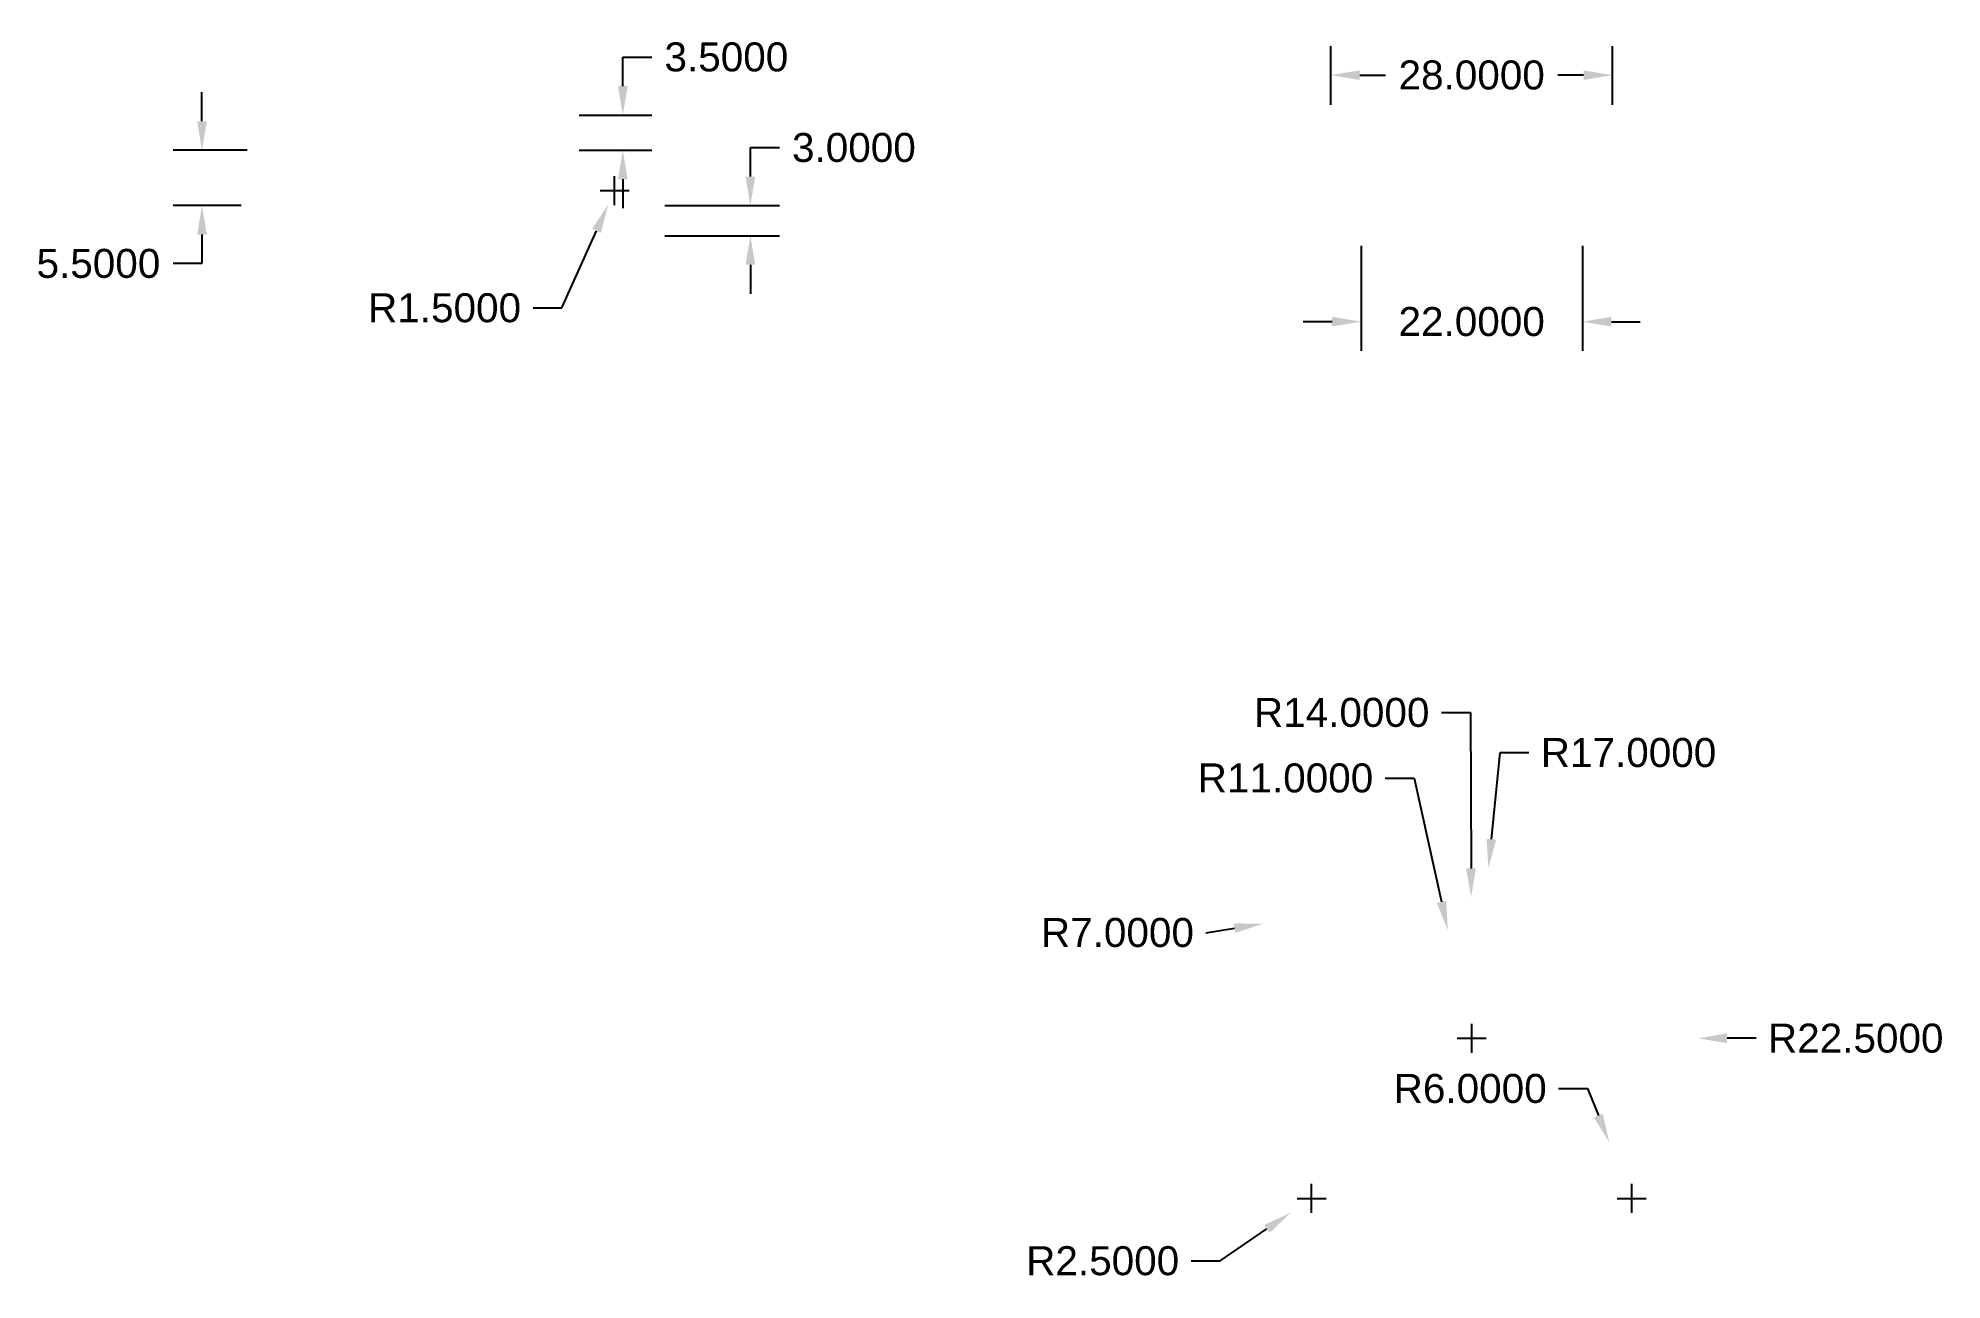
# Paper-space layout 'Layout1' of a CAD drawing. Header units: inches. Extents: x -0.3 to 11.5, y 0.3 to 8.
import ezdxf

# ---------------------------------------------------------------- set-up
doc = ezdxf.new("R2010")
doc.units = ezdxf.units.IN
doc.header["$MEASUREMENT"] = 0
doc.styles.get("Standard").update_dxf_attribs({"font": 'arial.ttf'})
doc.dimstyles.get("Standard").update_dxf_attribs({"dimtxt": 0.18, "dimasz": 0.18, "dimexe": 0.18, "dimexo": 0.0625, "dimgap": 0.09, "dimtad": 0, "dimtih": 1, "dimtoh": 1, "dimdec": 4, "dimzin": 0, "dimdsep": 46, "dimtxsty": 'Standard', "dimcen": 0.09, "dimadec": 0, "dimazin": 0, "dimtfac": 1, "dimtdec": 4, "dimtofl": 0, "dimtmove": 0, "dimatfit": 3, "dimfxl": 1, "dimtolj": 1, "dimtzin": 0, "dimarcsym": 0})

# ---------------------------------------------------------------- blocks, each defined once
blk = doc.blocks.new('*D21')
at = {"color": 0, "lineweight": -2, "transparency": 16777216}
for p, q in [((7.919779297469076, 6.715889425392636), (7.919779297469076, 6.065005598427447)), ((9.294779297469077, 6.715889425392636), (9.294779297469077, 6.065005598427447)), ((7.739779297469076, 6.245005598427447), (7.559779297469076, 6.245005598427447)), ((9.474779297469077, 6.245005598427447), (9.654779297469076, 6.245005598427447))]:
    blk.add_line(p, q, dxfattribs=at)
at = {"color": 0, "transparency": 16777216}
for points in [[(7.739779297469076, 6.275005598427447), (7.739779297469076, 6.215005598427447), (7.919779297469076, 6.245005598427447)], [(9.474779297469077, 6.275005598427447), (9.474779297469077, 6.215005598427447), (9.294779297469077, 6.245005598427447)]]:
    blk.add_solid(points, dxfattribs=at)
at = {"layer": 'Defpoints', "color": 0, "transparency": 16777216}
for p in [(7.919779297469076, 6.778389425392636), (9.294779297469077, 6.778389425392636), (9.294779297469077, 6.245005598427447)]:
    blk.add_point(p, dxfattribs=at)
at = {"color": 0, "transparency": 16777216, "insert": (8.607279297469077, 6.245005598427447), "char_height": 0.18, "attachment_point": 5}
blk.add_mtext('\\A1;22.0000', dxfattribs=at)
blk = doc.blocks.new('*D22')
at = {"color": 0, "lineweight": -2, "transparency": 16777216}
for p, q in [((4.126577269875921, 7.145889425392639), (4.126577269875921, 7.325889425392639)), ((4.126577269875921, 7.325889425392639), (4.306577269875921, 7.325889425392639)), ((3.595245742855129, 6.965889425392639), (4.306577269875921, 6.965889425392639)), ((3.595245742855142, 6.778389425392639), (4.306577269875921, 6.778389425392639)), ((4.126577269875921, 6.598389425392639), (4.126577269875921, 6.418389425392639))]:
    blk.add_line(p, q, dxfattribs=at)
at = {"color": 0, "transparency": 16777216}
for points in [[(4.096577269875921, 7.145889425392639), (4.156577269875921, 7.145889425392639), (4.126577269875921, 6.965889425392639)], [(4.096577269875921, 6.598389425392639), (4.156577269875921, 6.598389425392639), (4.126577269875921, 6.778389425392639)]]:
    blk.add_solid(points, dxfattribs=at)
at = {"layer": 'Defpoints', "color": 0, "transparency": 16777216}
for p in [(3.532745742855129, 6.965889425392639), (4.126577269875921, 6.965889425392639), (3.532745742855142, 6.778389425392639)]:
    blk.add_point(p, dxfattribs=at)
at = {"color": 0, "transparency": 16777216, "insert": (4.769837842863645, 7.325889425392637), "char_height": 0.18, "attachment_point": 5}
blk.add_mtext('\\A1;3.0000', dxfattribs=at)
blk = doc.blocks.new('*D23')
at = {"color": 0, "lineweight": -2, "transparency": 16777216}
for p, q in [((0.7202457428551272, 7.489639425392639), (0.7202457428551272, 7.669639425392639)), ((1.001495742855142, 7.309639425392639), (0.5402457428551273, 7.309639425392639)), ((0.9629326579870545, 6.965889425392639), (0.5402457428551274, 6.965889425392639)), ((0.7202457428551273, 6.785889425392639), (0.7202457428551274, 6.605889425392639)), ((0.7202457428551274, 6.605889425392639), (0.5402457428551275, 6.605889425392639))]:
    blk.add_line(p, q, dxfattribs=at)
at = {"color": 0, "transparency": 16777216}
for points in [[(0.6902457428551272, 7.489639425392639), (0.7502457428551274, 7.489639425392639), (0.7202457428551272, 7.309639425392639)], [(0.6902457428551273, 6.785889425392639), (0.7502457428551275, 6.785889425392639), (0.7202457428551273, 6.965889425392639)]]:
    blk.add_solid(points, dxfattribs=at)
at = {"layer": 'Defpoints', "color": 0, "transparency": 16777216}
for p in [(1.063995742855142, 7.309639425392639), (0.7202457428551273, 6.965889425392639), (1.025432657987055, 6.965889425392639)]:
    blk.add_point(p, dxfattribs=at)
at = {"color": 0, "transparency": 16777216, "insert": (0.07692377832579762, 6.605889425392637), "char_height": 0.18, "attachment_point": 5}
blk.add_mtext('\\A1;5.5000', dxfattribs=at)
blk = doc.blocks.new('*D24')
at = {"color": 0, "lineweight": -2, "transparency": 16777216}
for p, q in [((3.334337193217708, 7.708389425392639), (3.334337193217708, 7.888389425392639)), ((3.334337193217708, 7.888389425392639), (3.514337193217708, 7.888389425392639)), ((3.063995742855143, 7.528389425392639), (3.514337193217708, 7.528389425392639)), ((3.063995742855143, 7.309639425392639), (3.514337193217708, 7.309639425392639)), ((3.334337193217708, 7.129639425392639), (3.334337193217709, 6.949639425392639))]:
    blk.add_line(p, q, dxfattribs=at)
at = {"color": 0, "transparency": 16777216}
for points in [[(3.304337193217708, 7.708389425392639), (3.364337193217708, 7.708389425392639), (3.334337193217708, 7.528389425392639)], [(3.304337193217708, 7.129639425392639), (3.364337193217708, 7.129639425392639), (3.334337193217708, 7.309639425392639)]]:
    blk.add_solid(points, dxfattribs=at)
at = {"layer": 'Defpoints', "color": 0, "transparency": 16777216}
for p in [(3.001495742855143, 7.528389425392639), (3.334337193217708, 7.528389425392639), (3.001495742855143, 7.309639425392639)]:
    blk.add_point(p, dxfattribs=at)
at = {"color": 0, "transparency": 16777216, "insert": (3.977597766205431, 7.888389425392637), "char_height": 0.18, "attachment_point": 5}
blk.add_mtext('\\A1;3.5000', dxfattribs=at)
blk = doc.blocks.new('*D25')
at = {"color": 0, "lineweight": -2, "transparency": 16777216}
for p, q in [((7.732279297469076, 7.590889425392636), (7.732279297469076, 7.956281164226052)), ((9.482279297469077, 7.590889425392636), (9.482279297469077, 7.956281164226052)), ((7.912279297469076, 7.776281164226052), (8.072497578505912, 7.776281164226052)), ((9.302279297469077, 7.776281164226052), (9.142061016432242, 7.776281164226052))]:
    blk.add_line(p, q, dxfattribs=at)
at = {"color": 0, "transparency": 16777216}
for points in [[(7.912279297469076, 7.806281164226053), (7.912279297469076, 7.746281164226052), (7.732279297469076, 7.776281164226052)], [(9.302279297469077, 7.806281164226053), (9.302279297469077, 7.746281164226052), (9.482279297469077, 7.776281164226052)]]:
    blk.add_solid(points, dxfattribs=at)
at = {"layer": 'Defpoints', "color": 0, "transparency": 16777216}
for p in [(9.482279297469077, 7.776281164226052), (7.732279297469076, 7.528389425392636), (9.482279297469077, 7.528389425392636)]:
    blk.add_point(p, dxfattribs=at)
at = {"color": 0, "transparency": 16777216, "insert": (8.607279297469077, 7.776281164226052), "char_height": 0.18, "attachment_point": 5}
blk.add_mtext('\\A1;28.0000', dxfattribs=at)
blk = doc.blocks.new('*D26')
at = {"color": 0, "lineweight": -2, "transparency": 16777216}
for p, q in [((3.282745742855126, 6.969639425392634), (3.282745742855126, 7.149639425392634)), ((3.192745742855126, 7.059639425392633), (3.372745742855126, 7.059639425392634)), ((2.956521630683235, 6.330293156471666), (3.170973341927308, 6.809747462955203)), ((2.776521630683235, 6.330293156471666), (2.956521630683235, 6.330293156471666))]:
    blk.add_line(p, q, dxfattribs=at)
at = {"color": 0, "transparency": 16777216}
blk.add_solid([(3.14358792138622, 6.821996493193868), (3.198358762468397, 6.797498432716538), (3.244467523359298, 6.974059986201733)], dxfattribs=at)
at = {"layer": 'Defpoints', "color": 0, "transparency": 16777216}
for p in [(3.282745742855126, 7.059639425392634), (3.244467523359298, 6.974059986201733)]:
    blk.add_point(p, dxfattribs=at)
at = {"color": 0, "transparency": 16777216, "insert": (2.227067333275322, 6.330293156471666), "char_height": 0.18, "attachment_point": 5}
blk.add_mtext('\\A1;R1.5000', dxfattribs=at)
blk = doc.blocks.new('*D27')
at = {"color": 0, "lineweight": -2, "transparency": 16777216}
for p, q in [((8.782111322038642, 3.567999425273069), (8.729135269225187, 3.030435065327334)), ((8.962111322038664, 3.567999425273069), (8.782111322038642, 3.567999425273069)), ((8.517279297469061, 1.793924906797542), (8.69727929746906, 1.793924906797543)), ((8.607279297469061, 1.703924906797542), (8.607279297469061, 1.883924906797543))]:
    blk.add_line(p, q, dxfattribs=at)
at = {"color": 0, "transparency": 16777216}
blk.add_solid([(8.699279893164107, 3.033377261828488), (8.75899064528627, 3.02749286882618), (8.711482090218263, 2.851302808960845)], dxfattribs=at)
at = {"layer": 'Defpoints', "color": 0, "transparency": 16777216}
for p in [(8.711482090218263, 2.851302808960845), (8.607279297469061, 1.793924906797542)]:
    blk.add_point(p, dxfattribs=at)
at = {"color": 0, "transparency": 16777216, "insert": (9.581490585340164, 3.567999425273071), "char_height": 0.18, "attachment_point": 5}
blk.add_mtext('\\A1;R17.0000', dxfattribs=at)
blk = doc.blocks.new('*D28')
at = {"color": 0, "lineweight": -2, "transparency": 16777216}
for p, q in [((8.419219355599113, 3.81719340953149), (8.59921935559911, 3.81719340953149)), ((8.59921935559911, 3.81719340953149), (8.603076607024345, 2.848916535860667)), ((8.517279297469061, 1.793924906797655), (8.69727929746906, 1.793924906797656)), ((8.60727929746906, 1.703924906797655), (8.607279297469061, 1.883924906797656))]:
    blk.add_line(p, q, dxfattribs=at)
at = {"color": 0, "transparency": 16777216}
blk.add_solid([(8.633076368988222, 2.849036043645825), (8.57307684506047, 2.848797028075509), (8.603793653735291, 2.668917964077404)], dxfattribs=at)
at = {"layer": 'Defpoints', "color": 0, "transparency": 16777216}
for p in [(8.603793653735291, 2.668917964077404), (8.60727929746906, 1.793924906797656)]:
    blk.add_point(p, dxfattribs=at)
at = {"color": 0, "transparency": 16777216, "insert": (7.799840092297612, 3.817193409531491), "char_height": 0.18, "attachment_point": 5}
blk.add_mtext('\\A1;R14.0000', dxfattribs=at)
blk = doc.blocks.new('*D29')
at = {"color": 0, "lineweight": -2, "transparency": 16777216}
for p, q in [((8.070062022302675, 3.410176584628882), (8.250062022302675, 3.410176584628882)), ((8.250062022302675, 3.410176584628882), (8.4200660108493, 2.64098301301755)), ((8.517279297469063, 1.793924906797542), (8.697279297469063, 1.793924906797543)), ((8.607279297469063, 1.703924906797542), (8.607279297469063, 1.883924906797543))]:
    blk.add_line(p, q, dxfattribs=at)
at = {"color": 0, "transparency": 16777216}
blk.add_solid([(8.449359086568723, 2.647457247713334), (8.390772935129878, 2.634508778321766), (8.458911419024005, 2.465224558701007)], dxfattribs=at)
at = {"layer": 'Defpoints', "color": 0, "transparency": 16777216}
for p in [(8.458911419024005, 2.465224558701007), (8.607279297469063, 1.793924906797542)]:
    blk.add_point(p, dxfattribs=at)
at = {"color": 0, "transparency": 16777216, "insert": (7.450682759001174, 3.410176584628883), "char_height": 0.18, "attachment_point": 5}
blk.add_mtext('\\A1;R11.0000', dxfattribs=at)
blk = doc.blocks.new('*D31')
at = {"color": 0, "lineweight": -2, "transparency": 16777216}
for p, q in [((7.612910386425483, 0.7095559957539623), (7.612910386425483, 0.889555995753962)), ((7.522910386425482, 0.7995559957539617), (7.702910386425483, 0.7995559957539622)), ((7.044637810201012, 0.4115424658202453), (7.335217725592486, 0.6099489056452603)), ((6.864637810201005, 0.4115424658202449), (7.044637810201012, 0.4115424658202453))]:
    blk.add_line(p, q, dxfattribs=at)
at = {"color": 0, "transparency": 16777216}
blk.add_solid([(7.318301107887621, 0.6347244590281296), (7.352134343297352, 0.5851733522623905), (7.483871045889703, 0.7114486118744541)], dxfattribs=at)
at = {"layer": 'Defpoints', "color": 0, "transparency": 16777216}
for p in [(7.483871045889703, 0.7114486118744541), (7.612910386425483, 0.7995559957539622)]:
    blk.add_point(p, dxfattribs=at)
at = {"color": 0, "transparency": 16777216, "insert": (6.315183512793092, 0.4115424658202453), "char_height": 0.18, "attachment_point": 5}
blk.add_mtext('\\A1;R2.5000', dxfattribs=at)
blk = doc.blocks.new('*D33')
at = {"color": 0, "lineweight": -2, "transparency": 16777216}
blk.add_line((6.956296135568589, 2.450166009755483), (7.134114076582817, 2.478108447971594), dxfattribs=at)
at = {"color": 0, "transparency": 16777216}
blk.add_solid([(7.129457003546798, 2.507744771473964), (7.138771149618835, 2.448472124469223), (7.311932017597043, 2.506050886187704)], dxfattribs=at)
at = {"layer": 'Defpoints', "color": 0, "transparency": 16777216}
for p in [(7.311932017597043, 2.506050886187704), (6.879735633187465, 2.438135237745768)]:
    blk.add_point(p, dxfattribs=at)
at = {"color": 0, "transparency": 16777216, "insert": (6.406841838160676, 2.450166009755483), "char_height": 0.18, "attachment_point": 5}
blk.add_mtext('\\A1;R7.0000', dxfattribs=at)
blk = doc.blocks.new('*D34')
at = {"color": 0, "lineweight": -2, "transparency": 16777216}
for p, q in [((9.147427651246609, 1.48148567392665), (9.327427651246609, 1.48148567392665)), ((9.327427651246609, 1.48148567392665), (9.394583706087271, 1.31448248743538)), ((9.601648208512644, 0.7095559957539632), (9.601648208512644, 0.8895559957539625)), ((9.511648208512643, 0.7995559957539631), (9.691648208512643, 0.7995559957539622))]:
    blk.add_line(p, q, dxfattribs=at)
at = {"color": 0, "transparency": 16777216}
blk.add_solid([(9.422417570502484, 1.325675163242157), (9.36674984167206, 1.303289811628603), (9.461739760927932, 1.147479300944109)], dxfattribs=at)
at = {"layer": 'Defpoints', "color": 0, "transparency": 16777216}
for p in [(9.461739760927932, 1.147479300944109), (9.601648208512643, 0.7995559957539626)]:
    blk.add_point(p, dxfattribs=at)
at = {"color": 0, "transparency": 16777216, "insert": (8.597973353838697, 1.48148567392665), "char_height": 0.18, "attachment_point": 5}
blk.add_mtext('\\A1;R6.0000', dxfattribs=at)
blk = doc.blocks.new('*D35')
at = {"color": 0, "lineweight": -2, "transparency": 16777216}
for p, q in [((8.517279297469063, 1.793924906797542), (8.697279297469063, 1.793924906797542)), ((8.607279297469063, 1.703924906797542), (8.607279297469063, 1.883924906797543)), ((10.37352929746906, 1.793924906797506), (10.19352929746906, 1.79392490679751))]:
    blk.add_line(p, q, dxfattribs=at)
at = {"color": 0, "transparency": 16777216}
blk.add_solid([(10.19352929746906, 1.82392490679751), (10.19352929746906, 1.76392490679751), (10.01352929746906, 1.793924906797514)], dxfattribs=at)
at = {"layer": 'Defpoints', "color": 0, "transparency": 16777216}
for p in [(8.607279297469063, 1.793924906797542), (10.01352929746906, 1.793924906797514)]:
    blk.add_point(p, dxfattribs=at)
at = {"color": 0, "transparency": 16777216, "insert": (10.99290856077056, 1.793924906797494), "char_height": 0.18, "attachment_point": 5}
blk.add_mtext('\\A1;R22.5000', dxfattribs=at)

psp = doc.layouts.get("Layout1")

# ---------------------------------------------------------------- dimensions: what is measured, and where the dimension line sits
for base, p1, p2, picture, middle in [((3.334337193217708, 7.528389425392639), (3.001495742855141, 7.309639425392636), (3.001495742855141, 7.528389425392636), '*D24', (3.977597766205431, 7.888389425392637)), ((0.7202457428551273, 6.965889425392639), (1.063995742855142, 7.309639425392636), (1.025432657987054, 6.965889425392636), '*D23', (0.07692377832579762, 6.605889425392637)), ((4.126577269875921, 6.965889425392639), (3.53274574285514, 6.778389425392636), (3.532745742855127, 6.965889425392636), '*D22', (4.769837842863645, 7.325889425392637))]:
    dim = psp.add_linear_dim(base=base, p1=p1, p2=p2, angle=90, dimstyle='Standard', override={"dimlfac": -16})
    dim.commit()
    dim.dimension.update_dxf_attribs({"geometry": picture, "text_midpoint": middle})
for base, p1, p2, picture, middle in [((9.482279297469077, 7.776281164226052), (7.732279297469076, 7.528389425392636), (9.482279297469077, 7.528389425392636), '*D25', (8.607279297469077, 7.776281164226052)), ((9.294779297469077, 6.245005598427447), (7.919779297469076, 6.778389425392636), (9.294779297469077, 6.778389425392636), '*D21', (8.607279297469077, 6.245005598427447))]:
    dim = psp.add_linear_dim(base=base, p1=p1, p2=p2, dimstyle='Standard', override={"dimlfac": -16})
    dim.commit()
    dim.dimension.update_dxf_attribs({"geometry": picture, "text_midpoint": middle})
for center, mpoint, picture, middle in [((3.282745742855126, 7.059639425392634), (3.244467523359298, 6.974059986201733), '*D26', (2.227067333275322, 6.330293156471666)), ((8.60727929746906, 1.793924906797656), (8.603793653735291, 2.668917964077404), '*D28', (7.799840092297612, 3.817193409531491)), ((8.607279297469061, 1.793924906797542), (8.711482090218263, 2.851302808960845), '*D27', (9.581490585340164, 3.567999425273071)), ((8.607279297469063, 1.793924906797542), (8.458911419024005, 2.465224558701007), '*D29', (7.450682759001174, 3.410176584628883)), ((6.879735633187465, 2.438135237745768), (7.311932017597043, 2.506050886187704), '*D33', (6.956296135568589, 2.450166009755483)), ((8.607279297469063, 1.793924906797542), (10.01352929746906, 1.793924906797514), '*D35', (10.99290856077056, 1.793924906797494)), ((9.601648208512643, 0.7995559957539626), (9.461739760927932, 1.147479300944109), '*D34', (8.597973353838697, 1.48148567392665)), ((7.612910386425483, 0.7995559957539622), (7.483871045889703, 0.7114486118744541), '*D31', (6.315183512793092, 0.4115424658202453))]:
    dim = psp.add_radius_dim(center=center, mpoint=mpoint, dimstyle='Standard', override={"dimlfac": -16})
    dim.commit()
    dim.dimension.update_dxf_attribs({"geometry": picture, "text_midpoint": middle, "dimtype": 164})

doc.saveas('drawing.dxf')
